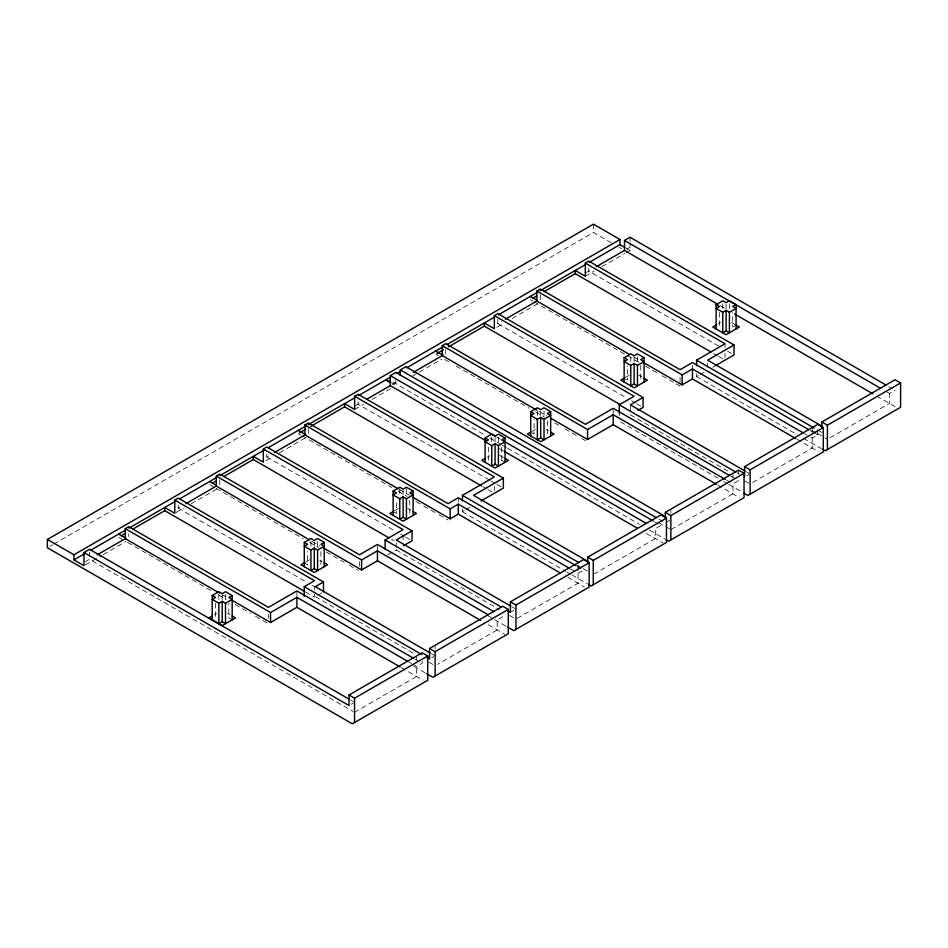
<?xml version="1.0" encoding="UTF-8"?>
<svg xmlns="http://www.w3.org/2000/svg" width="948" height="948" viewBox="0 0 948 948"><rect width="100%" height="100%" fill="white"/><g stroke="black" fill="none" stroke-linecap="round" stroke-linejoin="round"><path stroke-width="0.71" stroke-dasharray="4.74 3.56" d="M49.96 546.285L52.531 544.804M53.811 544.069L593.448 232.509L611.389 242.866M85.095 561.844L89.539 559.284L353.272 711.557M178.236 505.225L178.236 508.081L180.784 506.611M266.791 454.104L266.791 456.948L270.607 454.756M354.647 406.23L361.816 402.094M392.555 384.343L395.885 382.423M497.795 319.31L497.795 323.576L501.587 321.396M585.307 273.06L591.303 269.599M626.711 249.146L630.041 247.227M85.273 564.949L101.886 555.362M103.166 554.616L126.167 541.344M176.044 512.548L183.545 508.211M191.046 503.886L217.282 488.73M265.843 460.692L272.1 457.09M279.589 452.765L305.837 437.609M354.647 409.429L363.392 404.381M372.137 399.333L390.884 388.502M412.925 375.787L417.973 372.872M419.241 372.137L441.958 359.019M496.906 327.297L503.293 323.612M512.24 318.445L537.789 303.692M585.307 276.259L594.254 271.092M601.921 266.672L624.933 253.389M626.213 252.642L630.041 250.426L630.041 242.961M214.414 614.742L216.642 613.463M305.398 562.223L309.83 559.664M394.238 510.925L398.67 508.365M487.319 457.185L489.535 455.905M531.816 431.494L535.146 429.574M625.242 377.553L630.787 374.353M718.335 323.813L720.551 322.533M501.741 447.219L501.741 460.384L503.957 459.105M734.961 325.733L732.745 327.013L732.745 312.378M317.675 595.297L322.332 592.619M387.673 554.888L396.655 549.71M462.411 509.005L462.411 511.742L464.97 510.261M466.25 509.526L470.078 507.31M696.579 373.82L696.579 376.546L699.043 375.124M700.288 374.401L703.997 372.268M712.647 367.267L715.124 365.833M351.222 704.245L353.438 702.966M412.818 664.264L416.646 666.468L422.192 663.268L422.192 660.638M431.778 657.734L433.994 656.454M502.748 616.757L497.202 619.968L497.202 629.934L437.644 664.323M510.415 612.337L513.745 610.417M578.055 573.279L583.601 570.08M660.898 525.453L655.352 528.652L655.352 538.63L594.526 573.741M666.432 522.265L669.75 520.345M738.504 480.648L732.958 483.847L732.958 493.825L670.864 529.671M746.787 475.86L749.003 474.581M817.757 429.634L817.757 434.895L812.211 438.094L808.395 435.89M886.949 391.986L889.508 393.467L895.054 390.268M354.552 712.292L416.646 676.445L416.646 666.468M517.229 618.369L578.055 583.257L578.055 565.399M752.653 482.449L812.211 448.06L812.211 432.833M829.95 437.822L889.508 403.433L889.508 393.467M888.655 386.571L892.495 388.787M626.273 248.258L630.041 250.426M619.08 247.298L621.639 248.779M720.29 305.742L726.915 309.558M876.604 395.98L897.104 407.818M731.643 322.533L734.961 324.453M718.714 346.103L588.755 271.069L588.755 268.225M727.637 351.258L731.465 353.462M713.5 353.474L717.34 355.69M718.62 356.424L723.739 359.387M819.321 431.044L821.869 432.513M812.128 430.463L815.955 432.667M817.223 433.402L823.599 437.075M824.867 437.81L827.414 439.279M810.09 430.463L813.917 432.679M815.197 433.414L817.757 434.895M804.568 433.674L807.115 435.156M696.579 376.546L795.905 433.9M803.549 438.308L821.383 448.605M796.889 439.22L818.539 451.71M633.738 356.91L640.113 360.596M530.299 299.615L532.859 301.097M534.139 301.831L639.094 362.432M645.493 366.129L657.011 372.777M662.142 375.74L674.94 383.122M676.22 383.869L680.06 386.085L680.06 375.171M638.549 374.993L641.879 376.913M625.242 378.833L627.469 380.112L627.469 365.478M497.795 323.576L626.498 397.876M631.593 400.826L635.409 403.03M636.689 403.765L643.052 407.439M746.289 471.737L750.117 473.941M736.904 472.72L739.464 474.19M630.361 414.774L729.735 472.14M745.021 480.968L748.837 483.184M730.825 476.216L735.944 479.178M726.583 480.174L730.41 482.378M620.549 421.907L718.608 478.527M723.703 481.466L727.519 483.67M728.799 484.404L741.537 491.763M717.672 484.997L739.286 497.475M539.139 411.539L546.783 415.947M435.689 354.232L438.249 355.713M444.659 359.411L451.058 363.108M456.178 366.058L529.138 408.185M535.537 411.882L544.496 417.049M554.734 422.962L559.853 425.925M564.972 428.875L576.491 435.523M581.622 438.486L585.461 440.702M546.238 429.574L548.454 430.854M531.816 432.774L534.044 434.054L534.044 419.419M658.919 519.208L662.759 521.424M658.066 522.277L664.465 525.974M665.745 526.709L669.584 528.937M654.499 521.755L658.339 523.971M496.598 437.004L500.437 439.22M392.816 381.937L484.76 435.025M489.867 437.976L501.362 444.612M502.63 445.347L506.469 447.563M507.737 448.297L639.272 524.232M649.487 530.133L664.809 538.985M392.116 383.442L394.629 384.9M499.489 448.641L503.317 450.845M646.346 533.428L662.948 543.014M499.525 455.265L503.957 457.825M501.741 460.384L505.059 462.304M489.334 480.008L358.095 404.239L358.095 399.973M490.602 480.743L495.709 483.693M496.977 484.428L503.352 488.101M482.84 486.644L486.68 488.86M487.959 489.595L491.799 491.811M576.692 564.913L581.788 567.852M583.067 568.587L588.163 571.537M577.202 566.394L581.041 568.61M570.412 568.871L575.507 571.81M462.411 511.742L565.565 571.288M566.845 572.023L570.66 574.239M571.94 574.974L587.215 583.79M567.816 577.344L584.383 586.907M399.179 489.393L409.382 495.271M298.288 433.568L300.848 435.037M302.128 435.784L391.737 487.509M398.136 491.206L407.095 496.385M416.054 501.551L422.453 505.248M423.732 505.983L437.81 514.112M439.09 514.859L448.049 520.025M407.545 508.365L410.875 510.285M394.238 512.204L396.454 513.484L396.454 500.319M266.791 456.948L395.482 531.247M400.577 534.198L404.405 536.402M405.673 537.137L412.048 540.81M512.133 606.921L515.961 609.137M391.536 539.353L394.095 540.834M396.205 549.959L499.395 609.54M509.586 615.43L514.681 618.369M488.267 615.927L493.363 618.866M494.643 619.601L506.102 626.213M488.244 624.768L504.798 634.319M311.904 541.249L319.547 545.669M209.733 484.689L214.852 487.651M216.132 488.386L303.182 538.642M309.581 542.339L318.54 547.506M326.219 551.937L344.136 562.283M349.255 565.245L358.214 570.412M319.808 560.304L322.024 561.583M304.284 562.863L307.614 564.783L307.614 551.606M431.281 653.61L435.108 655.815M178.236 508.081L306.927 582.38M312.034 585.319L314.582 586.788M315.352 596.648L414.726 654.013M428.733 662.107L433.829 665.046M305.552 591.955L314.511 597.133L314.511 591.671M414.513 658.848L419.632 661.799M409.003 662.06L411.551 663.529M413.79 666.278L425.249 672.89M401.312 667.593L422.962 680.095M222.128 594.562L227.224 597.501M118.678 537.267L122.517 539.483M127.636 542.434L213.407 591.943M218.526 594.906L226.205 599.337M235.163 604.516L250.521 613.38M255.64 616.33L268.438 623.725M227.721 613.463L229.937 614.742M232.165 619.862L228.835 617.942L228.835 603.307M350.713 700.11L353.272 701.579M812.211 427.572L812.211 431.518M738.504 470.137L738.504 474.071M732.958 474.652L732.958 477.282M729.415 303.692L729.415 309.546M726.097 304.154L726.097 310.008M725.019 343.757L725.019 347.845M725.019 353.308L725.019 357.396M722.767 303.692L722.767 309.546M719.437 312.378L719.437 327.013M707.658 363.025L707.658 367.303M692.455 365.276L692.455 368.014M670.864 510.498L670.864 513.129M640.765 365.478L640.765 380.112M637.447 356.792L637.447 362.646M634.117 357.254L634.117 361.638M630.787 356.792L630.787 362.646M630.361 406.23L630.361 411.93M630.041 237.261L630.041 241.539M619.269 412.984L619.269 415.722M613.202 409.678L613.202 413.766M593.448 224.178L593.448 232.509M547.34 420.888L547.34 434.054M544.022 410.733L544.022 416.587M540.692 411.183L540.692 415.579M540.348 294.745L540.348 302.222M537.362 410.733L537.362 416.587M498.411 437.064L498.411 442.917M495.081 437.526L495.081 441.91M494.358 486.466L494.358 490.566M491.763 437.064L491.763 442.917M488.433 447.219L488.433 460.384M458.299 497.747L458.299 501.836M445.738 349.362L445.738 355.773M435.108 646.607L435.108 649.238M416.646 657.272L416.646 659.903M409.761 500.319L409.761 513.484M406.431 488.706L406.431 496.017M403.113 490.626L403.113 495.01M403.066 535.087L403.066 541.912M399.783 488.706L399.783 496.017M396.205 542.849L396.205 547.115M395.885 378.145L395.885 385.623M377.446 545.787L377.446 549.876M359.505 561.607L359.505 567.058M320.922 551.606L320.922 564.783M317.592 541.462L317.592 547.316M314.511 586.22L314.511 590.308M314.262 541.912L314.262 546.309M310.932 541.462L310.932 547.316M308.337 428.697L308.337 436.163M296.89 592.299L296.89 596.387M268.438 614.174L268.438 618.274M225.506 594.621L225.506 600.475M222.176 595.083L222.176 599.468M219.782 479.818L219.782 486.229M218.858 594.621L218.858 600.475M215.528 603.307L215.528 617.942M128.727 533.807L128.727 536.663M89.539 552.163L89.539 556.44"/><path stroke-width="1.42" d="M619.992 239.512L73.944 554.77L73.944 559.889L83.993 565.695L83.993 552.518L349.006 705.525L349.006 695.003L422.192 652.757L427.738 655.957L427.738 680.285L352.336 723.822L47.4 547.766L47.4 539.448L593.448 224.178L619.992 239.512L619.992 244.631L589.312 262.335M83.993 552.518L89.539 549.319L349.433 699.363M219.581 593.092L125.29 538.654L125.29 528.676L128.727 526.685L268.438 607.36L296.89 590.936L413.233 658.102M304.272 591.22L164.751 510.664L164.751 507.464L174.799 513.271L174.799 500.094L178.236 498.103L323.493 581.965L323.493 591.943M309.356 539.779L216.345 486.075L216.345 476.109L219.782 474.119L359.505 554.781L377.446 544.425L493.79 611.59M388.976 537.871L253.294 459.543L253.294 456.344L263.343 462.138L263.343 448.973L266.791 446.982L412.048 530.844L412.048 540.81L403.516 545.74M397.911 488.658L304.889 434.954L304.889 424.988L308.337 422.998L448.049 503.661L458.299 497.747L575.922 565.648M481.56 485.909L344.598 406.834L344.598 403.623L354.647 409.429L354.647 396.264L358.095 394.273L503.352 478.136L503.352 488.101L480.968 501.03M486.36 441.057L390.339 385.623L390.339 375.657L395.885 372.446L653.219 521.021M400.305 375.598L400.305 369.898L405.851 366.698L665.745 516.743M536.592 410.057L442.301 355.619L442.301 345.653L445.738 343.662L585.461 424.325L613.202 408.304L729.557 475.481M619.992 404.5L484.31 326.171L484.31 322.972L494.358 328.766L494.358 315.601L497.795 313.61L643.052 397.473L643.052 407.439L637.98 410.377M629.91 354.706L536.9 301.002L536.9 291.036L540.348 289.045L680.06 369.708L692.455 362.551L808.81 429.728M710.941 351.992L575.258 273.664L575.258 270.453L585.307 276.259L585.307 263.094L588.755 261.103L734.013 344.965L734.013 354.931L715.195 365.798M717.956 304.391L624.495 250.426L624.495 240.46L630.041 237.261L886.096 385.089M73.944 559.889L85.45 553.253M90.558 550.29L125.077 530.37M128.916 528.154L174.74 501.693M179.741 498.802L216.144 477.792M219.983 475.576L264.551 449.85M268.296 447.681L305.801 426.031M308.301 424.586L354.599 397.852M358.344 395.695L390.256 377.268M396.572 373.619L400.352 371.438M406.668 367.788L443.368 346.601M447.207 344.385L494.524 317.07M498.364 314.854L536.544 292.814M540.289 290.645L585.485 264.551M121.237 535.786L125.077 533.57M132.756 529.138L164.751 510.664M212.305 483.207L216.144 480.991M223.835 476.56L253.294 459.543M299.544 432.845L305.801 429.231M310.802 426.339L344.598 406.834M388.04 381.748L390.256 380.468M436.969 353.497L443.368 349.8M448.487 346.849L484.31 326.171M532.788 298.182L536.544 296.013M544.034 291.688L575.258 273.664M97.194 554.864L125.29 538.654M185.855 503.672L216.345 486.075M274.41 452.551L304.889 434.954M366.769 399.226L390.339 385.623M413.387 372.315L442.301 355.619M505.367 319.215L536.9 301.002M596.411 266.649L624.495 250.426M212.198 619.862L212.198 595.534L218.858 591.694L222.176 593.614L225.506 591.694L232.165 595.534L232.165 619.862M304.284 566.703L304.284 542.375L310.932 538.535L314.262 540.455L317.592 538.535L324.24 542.375L324.24 566.703M393.124 515.404L393.124 491.076L399.783 487.236L403.113 489.156L406.431 487.236L413.091 491.076L413.091 515.404M485.103 462.304L485.103 437.976L491.763 434.137L495.081 436.056L498.411 434.137L505.059 437.976L505.059 462.304M530.714 435.973L530.714 411.645L537.362 407.806L540.692 409.726L544.022 407.806L550.669 411.645L550.669 435.973M624.14 382.032L624.14 357.704L630.787 353.865L634.117 355.784L637.447 353.865L644.095 357.704L644.095 382.032M716.119 328.932L716.119 304.604L722.767 300.765L726.097 302.685L729.415 300.765L736.075 304.604L736.075 328.932M212.198 595.534L215.528 597.453L212.198 599.373L218.858 603.224L222.176 601.305L225.506 603.224L232.165 599.373L228.835 597.453L232.165 595.534M304.284 542.375L307.614 544.294L304.284 546.214L310.932 550.053L314.262 548.134L317.592 550.053L324.24 546.214L320.922 544.294L324.24 542.375M393.124 491.076L396.454 492.996L393.124 494.915L399.783 498.767L403.113 496.847L406.431 498.767L413.091 494.915L409.761 492.996L413.091 491.076M485.103 437.976L488.433 439.896L485.103 441.815L491.763 445.655L495.081 443.735L498.411 445.655L505.059 441.815L501.741 439.896L505.059 437.976M530.714 411.645L534.044 413.565L530.714 415.485L537.362 419.324L540.692 417.404L544.022 419.324L550.669 415.485L547.34 413.565L550.669 411.645M624.14 357.704L627.469 359.624L624.14 361.555L630.787 365.395L634.117 363.475L637.447 365.395L644.095 361.555L640.765 359.624L644.095 357.704M716.119 304.604L719.437 306.524L716.119 308.444L722.767 312.283L726.097 310.363L729.415 312.283L736.075 308.444L732.745 306.524L736.075 304.604M212.198 616.022L208.88 617.942L222.176 625.621L235.483 617.942L232.165 616.022M304.284 562.863L300.954 564.783L314.262 572.462L327.57 564.783L324.24 562.863M393.124 511.565L389.806 513.484L403.113 521.163L416.409 513.484L413.091 511.565M485.103 458.465L481.774 460.384L495.081 468.063L508.389 460.384L505.059 458.465M530.714 432.134L527.384 434.054L540.692 441.732L553.999 434.054L550.669 432.134M624.14 378.193L620.81 380.112L634.117 387.803L647.425 380.112L644.095 378.193M716.119 325.093L712.789 327.013L726.097 334.691L739.404 327.013L736.075 325.093M225.506 603.224L225.506 623.701L222.176 621.781L218.858 623.701L218.858 603.224M317.592 550.053L317.592 570.542L314.262 568.622L310.932 570.542L310.932 550.053M406.431 498.767L406.431 519.243L403.113 517.324L399.783 519.243L399.783 498.767M498.411 445.655L498.411 466.143L495.081 464.224L491.763 466.143L491.763 445.655M544.022 419.324L544.022 439.813L540.692 437.893L537.362 439.813L537.362 419.324M637.447 365.395L637.447 385.872L634.117 383.952L630.787 385.872L630.787 365.395M729.415 312.283L729.415 332.772L726.097 330.852L722.767 332.772L722.767 312.283M304.261 596.221L304.261 586.67L314.511 580.757L174.799 500.094M385.113 549.544L385.113 539.993L403.066 529.636L263.343 448.973M462.411 500.828L462.411 495.366L494.358 476.927L354.647 396.264M619.269 412.984L619.269 404.808L634.07 396.264L494.358 315.601M696.579 365.632L696.579 360.181L725.019 343.757L585.307 263.094M125.29 528.676L270.547 612.538L296.89 597.335L407.723 661.325M323.493 581.965L315.352 586.67L430.013 652.876M216.345 476.109L361.603 559.972L377.446 550.824L488.279 614.814M412.048 530.844L396.205 539.993L510.865 606.187M304.889 424.988L450.158 508.851L458.299 504.146L569.132 568.136M503.352 478.136L473.502 495.366L588.163 561.56M442.301 345.653L587.559 429.515L613.202 414.714L725.315 479.439M643.052 397.473L630.361 404.808L745.021 471.002M536.9 291.036L682.157 374.898L692.455 368.95L803.3 432.94M734.013 344.965L707.658 360.181L822.319 426.375M232.319 600.44L270.547 622.516L296.89 607.301L400.08 666.882M323.375 547.873L361.603 569.938L377.446 560.789L480.636 620.371M413.198 497.487L450.158 518.817L458.299 514.112L560.221 572.959M550.61 418.151L587.559 439.493L613.202 424.68L716.392 484.262M642.661 362.065L682.157 384.876L692.455 378.927L795.645 438.497M427.003 657.533L429.562 659.014L429.562 648.503L502.748 606.246L508.294 609.445L508.294 633.774L432.892 677.31L426.517 673.637M507.855 610.856L510.415 612.337L510.415 601.814L583.601 559.569L589.146 562.768L589.146 587.096L513.745 630.633L507.37 626.948M587.713 562.448L587.713 557.187L660.898 514.942L666.444 518.141L666.444 542.469L591.042 585.994L588.495 584.525M665.318 517.644L665.318 512.382L738.504 470.137L744.05 473.336L744.05 497.664L668.648 541.19L666.089 539.72M744.571 477.14L744.571 466.629L817.757 424.372L823.302 427.572L823.302 451.9L747.901 495.437L744.073 493.233M821.869 427.264L821.869 422.002L895.054 379.745L900.6 382.945L900.6 407.273L825.198 450.81L822.651 449.34M349.006 695.003L354.552 698.214L427.738 655.957M429.562 648.503L435.108 651.703L508.294 609.445M510.415 601.814L515.961 605.025L589.146 562.768M587.713 557.187L593.258 560.386L666.444 518.141M665.318 512.382L670.864 515.582L744.05 473.336M744.571 466.629L750.117 469.829L823.302 427.572M821.869 422.002L827.414 425.202L900.6 382.945M624.495 240.46L880.55 388.289M619.992 244.631L625.016 247.535M734.605 314.001L872.871 393.823M696.579 360.181L814.202 428.081M530.299 296.416L536.58 300.042M619.269 404.808L735.624 471.974M435.689 351.033L443.226 355.382M400.305 369.898L656.36 517.726M390.339 375.657L495.318 436.258M504.289 441.436L646.394 523.486M385.836 379.816L390.86 382.719M504.289 451.402L637.435 528.273M462.411 495.366L578.766 562.543M298.288 430.368L305.825 434.717M385.113 539.993L501.468 607.17M209.733 481.489L216.014 485.115M304.261 586.67L421.884 654.582M118.678 534.056L126.214 538.417M47.4 539.448L73.944 554.77M827.414 425.202L827.414 449.53M750.117 469.829L750.117 494.157M726.097 310.363L726.097 330.852M692.455 368.95L692.455 378.927M682.157 374.898L682.157 384.876M670.864 515.582L670.864 539.91M634.117 363.475L634.117 383.952M613.202 414.714L613.202 424.68M593.258 560.386L593.258 584.715M587.559 429.515L587.559 439.493M540.692 417.404L540.692 437.893M515.961 605.025L515.961 629.342M495.081 443.735L495.081 464.224M458.299 504.146L458.299 514.112M450.158 508.851L450.158 518.817M435.108 651.703L435.108 676.031M403.113 496.847L403.113 517.324M377.446 550.824L377.446 560.789M361.603 559.972L361.603 569.938M354.552 698.214L354.552 722.53M314.262 548.134L314.262 568.622M296.89 597.335L296.89 607.301M270.547 612.538L270.547 622.516M222.176 601.305L222.176 621.781"/></g></svg>
